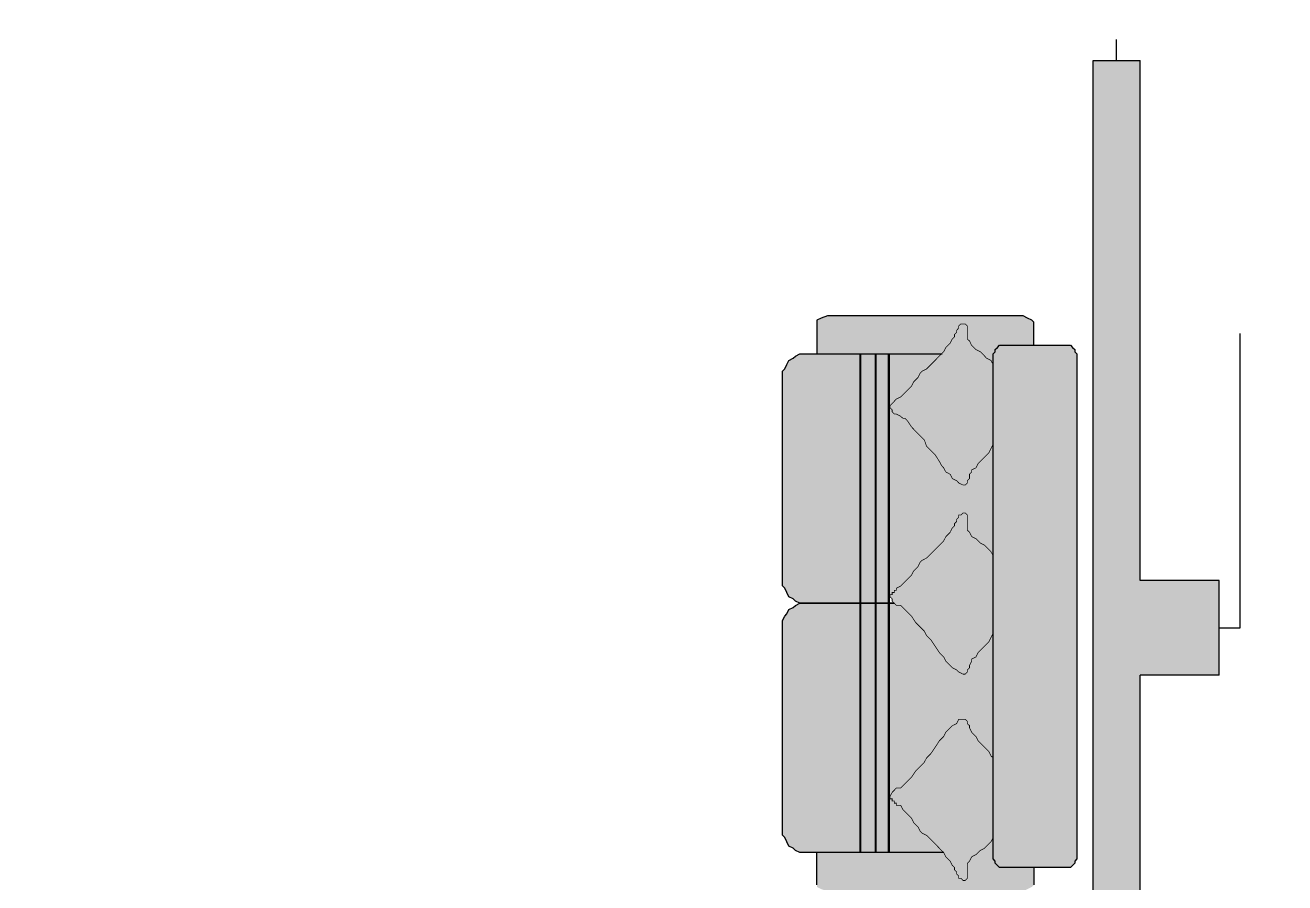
# Model space of a CAD drawing. Extents: x 22 to 562, y 18 to 1223.
# Drawn here: x 106.2 to 226.1, y 258 to 339.6 of the extents above; entities that cross this region are included whole.
import ezdxf

# ---------------------------------------------------------------- set-up
doc = ezdxf.new("R2010")
doc.units = 0
doc.header["$MEASUREMENT"] = 0
for name, color, linetype in [('DOORS', 42, 'CONTINUOUS'), ('FURNITURE', 44, 'CONTINUOUS'), ('LINE', 7, 'CONTINUOUS'), ('WALLS', 7, 'CONTINUOUS')]:
    doc.layers.add(name, color=color, linetype=linetype)

msp = doc.modelspace()

# ---------------------------------------------------------------- hatches: boundary and pattern name
at = {"layer": 'FURNITURE'}
h = msp.add_hatch(color=251, dxfattribs=at)
h.dxf.hatch_style = 1
h.paths.add_polyline_path([(193.42, 308.35), (193.62, 308.56), (193.83, 308.97), (194.24, 309.37), (194.44, 309.78), (194.65, 309.99), (194.65, 310.19), (194.85, 310.4), (194.85, 310.6), (195.05, 310.81), (195.05, 311.01), (195.26, 311.21), (195.46, 311.21), (195.67, 311.21), (195.87, 311.01), (195.87, 310.81), (195.87, 310.6), (195.87, 310.19), (195.87, 309.99), (195.87, 309.78), (196.08, 309.58), (196.28, 309.17), (196.69, 308.76), (197.1, 308.56), (197.51, 308.15), (197.71, 307.94), (198.12, 307.74), (198.33, 307.33), (198.33, 307.74), (198.33, 307.94), (198.33, 308.35), (198.53, 308.56), (198.53, 308.76), (198.74, 308.97), (198.94, 309.17), (199.14, 309.17), (202.21, 309.17), (202.21, 311.36), (202.01, 311.56), (201.6, 311.76), (201.19, 311.97), (200.37, 311.97), (183.4, 311.97), (182.58, 311.97), (181.97, 311.76), (181.56, 311.56), (181.56, 311.36), (181.56, 308.35)])
h.paths.add_polyline_path([(206.3, 307.74), (206.3, 307.94), (206.3, 308.35), (206.1, 308.56), (206.1, 308.76), (205.89, 308.97), (205.69, 309.17), (205.48, 309.17), (199.14, 309.17), (198.94, 309.17), (198.74, 308.97), (198.53, 308.76), (198.53, 308.56), (198.33, 308.35), (198.33, 307.94), (198.33, 307.74), (198.33, 260.91), (198.33, 260.71), (198.33, 260.3), (198.53, 260.09), (198.53, 259.89), (198.74, 259.68), (198.94, 259.48), (199.14, 259.48), (205.48, 259.48), (205.69, 259.48), (205.89, 259.68), (206.1, 259.89), (206.1, 260.09), (206.3, 260.3), (206.3, 260.71), (206.3, 260.91)])
h.paths.add_polyline_path([(200.37, 257.23), (201.19, 257.23), (201.6, 257.43), (202.01, 257.64), (202.21, 257.84), (202.21, 259.48), (199.14, 259.48), (198.94, 259.48), (198.74, 259.68), (198.53, 259.89), (198.53, 260.09), (198.33, 260.3), (198.33, 260.71), (198.33, 260.91), (198.33, 262.34), (198.12, 261.93), (197.71, 261.52), (197.51, 261.32), (197.1, 261.11), (196.69, 260.71), (196.28, 260.5), (196.08, 260.09), (195.87, 259.89), (195.87, 259.48), (195.87, 259.27), (195.87, 258.87), (195.87, 258.66), (195.87, 258.46), (195.67, 258.25), (195.46, 258.25), (195.26, 258.46), (195.05, 258.46), (195.05, 258.66), (194.85, 258.87), (194.85, 259.07), (194.65, 259.27), (194.65, 259.48), (194.44, 259.68), (194.24, 260.09), (193.83, 260.5), (193.62, 260.91), (181.56, 260.91), (181.56, 257.84), (181.56, 257.64), (181.97, 257.43), (182.58, 257.23), (183.4, 257.23)])
h = msp.add_hatch(color=52, dxfattribs=at)
h.dxf.hatch_style = 1
h.paths.add_polyline_path([(198.33, 307.33), (198.12, 307.74), (197.71, 307.94), (197.51, 308.15), (197.1, 308.56), (196.69, 308.76), (196.28, 309.17), (196.08, 309.58), (195.87, 309.78), (195.87, 309.99), (195.87, 310.19), (195.87, 310.6), (195.87, 310.81), (195.87, 311.01), (195.67, 311.21), (195.46, 311.21), (195.26, 311.21), (195.05, 311.01), (195.05, 310.81), (194.85, 310.6), (194.85, 310.4), (194.65, 310.19), (194.65, 309.99), (194.44, 309.78), (194.24, 309.37), (193.83, 308.97), (193.62, 308.56), (193.21, 308.15), (192.81, 307.74), (192.4, 307.33), (191.99, 306.92), (191.58, 306.72), (191.37, 306.51), (191.17, 306.1), (190.76, 305.69), (190.56, 305.28), (190.15, 304.88), (189.74, 304.47), (189.53, 304.26), (189.12, 304.06), (188.92, 303.85), (188.72, 303.65), (188.51, 303.44), (188.51, 303.24), (188.72, 303.04), (188.72, 302.83), (188.92, 302.63), (189.12, 302.63), (189.53, 302.42), (189.74, 302.22), (189.94, 302.22), (190.15, 302.01), (190.56, 301.4), (190.96, 300.99), (191.37, 300.58), (191.78, 300.17), (191.99, 299.56), (192.4, 299.15), (192.81, 298.74), (193.21, 298.13), (193.42, 297.72), (193.62, 297.51), (193.83, 297.11), (194.24, 296.9), (194.44, 296.49), (194.85, 296.29), (195.05, 296.08), (195.46, 295.88), (195.67, 295.88), (195.87, 296.08), (195.87, 296.29), (196.08, 296.49), (196.08, 296.9), (196.28, 297.11), (196.28, 297.31), (196.69, 297.51), (196.9, 297.92), (197.3, 298.33), (197.51, 298.54), (197.92, 298.95), (198.12, 299.35), (198.33, 299.76)])
h.paths.add_polyline_path([(198.33, 289.13), (198.12, 289.54), (197.71, 289.95), (197.51, 290.15), (197.1, 290.36), (196.69, 290.77), (196.28, 290.97), (196.08, 291.38), (195.87, 291.58), (195.87, 291.99), (195.87, 292.2), (195.87, 292.61), (195.87, 292.81), (195.87, 293.02), (195.67, 293.22), (195.46, 293.22), (195.26, 293.02), (195.05, 293.02), (195.05, 292.81), (194.85, 292.61), (194.85, 292.4), (194.65, 292.2), (194.65, 291.99), (194.44, 291.79), (194.24, 291.38), (193.83, 290.97), (193.62, 290.56), (193.21, 290.15), (192.81, 289.74), (192.4, 289.33), (191.99, 288.93), (191.58, 288.72), (191.37, 288.52), (191.17, 288.11), (190.76, 287.7), (190.56, 287.29), (190.15, 286.88), (189.74, 286.47), (189.53, 286.27), (189.12, 286.06), (189.12, 285.86), (188.92, 285.86), (188.92, 285.65), (188.72, 285.65), (188.72, 285.45), (188.51, 285.45), (188.51, 285.24), (188.72, 285.04), (188.72, 284.84), (188.92, 284.63), (189.12, 284.43), (189.53, 284.43), (189.74, 284.22), (189.94, 284.02), (190.15, 283.81), (190.56, 283.4), (190.96, 282.79), (191.37, 282.38), (191.78, 281.97), (191.99, 281.56), (192.4, 281.15), (192.81, 280.54), (193.21, 279.93), (193.42, 279.72), (193.62, 279.52), (193.83, 279.11), (194.24, 278.7), (194.44, 278.5), (194.85, 278.29), (195.05, 278.09), (195.46, 277.88), (195.67, 277.88), (195.87, 278.09), (195.87, 278.29), (196.08, 278.5), (196.08, 278.7), (196.28, 279.11), (196.28, 279.31), (196.69, 279.52), (196.9, 279.93), (197.3, 280.34), (197.51, 280.54), (197.92, 280.95), (198.12, 281.36), (198.33, 281.77)])
h.paths.add_polyline_path([(198.33, 269.91), (198.12, 270.11), (197.92, 270.52), (197.51, 270.93), (197.3, 271.13), (196.9, 271.54), (196.69, 271.95), (196.28, 272.36), (196.08, 272.77), (196.08, 272.98), (195.87, 273.18), (195.87, 273.38), (195.67, 273.59), (195.46, 273.59), (195.05, 273.59), (194.85, 273.18), (194.44, 272.98), (194.24, 272.77), (193.83, 272.36), (193.62, 271.95), (193.42, 271.75), (193.21, 271.54), (192.81, 270.93), (192.4, 270.32), (191.99, 269.91), (191.78, 269.5), (191.37, 269.09), (190.96, 268.68), (190.56, 268.07), (190.15, 267.66), (189.94, 267.45), (189.74, 267.25), (189.53, 267.05), (189.12, 267.05), (188.92, 266.84), (188.72, 266.64), (188.51, 266.23), (188.51, 266.02), (188.72, 266.02), (188.72, 265.82), (188.92, 265.82), (188.92, 265.61), (189.12, 265.61), (189.12, 265.41), (189.53, 265.41), (189.74, 265), (190.15, 264.59), (190.56, 264.18), (190.76, 263.77), (191.17, 263.36), (191.37, 262.96), (191.58, 262.75), (191.99, 262.55), (192.4, 262.14), (192.81, 261.73), (193.21, 261.32), (193.62, 260.91), (193.83, 260.5), (194.24, 260.09), (194.44, 259.68), (194.65, 259.48), (194.65, 259.27), (194.85, 259.07), (194.85, 258.87), (195.05, 258.66), (195.05, 258.46), (195.26, 258.46), (195.46, 258.25), (195.67, 258.25), (195.87, 258.46), (195.87, 258.66), (195.87, 258.87), (195.87, 259.27), (195.87, 259.48), (195.87, 259.89), (196.08, 260.09), (196.28, 260.5), (196.69, 260.71), (197.1, 261.11), (197.51, 261.32), (197.71, 261.52), (198.12, 261.93), (198.33, 262.34)])
h = msp.add_hatch(color=251, dxfattribs=at)
h.dxf.hatch_style = 1
h.paths.add_polyline_path([(185.68, 308.35), (180.33, 308.35), (179.92, 308.35), (179.51, 308.15), (179.31, 307.94), (178.9, 307.74), (178.7, 307.33), (178.49, 306.92), (178.29, 306.72), (178.29, 306.1), (178.29, 286.88), (178.29, 286.27), (178.49, 286.06), (178.7, 285.65), (178.9, 285.24), (179.31, 285.04), (179.51, 284.84), (179.92, 284.63), (180.33, 284.63), (185.68, 284.63)])
h.paths.add_polyline_path([(187.12, 308.35), (185.75, 308.35), (185.75, 284.63), (187.12, 284.63)])
h.paths.add_polyline_path([(188.38, 308.35), (187.19, 308.35), (187.19, 284.63), (188.38, 284.63)])
h.paths.add_polyline_path([(194.44, 296.49), (194.24, 296.9), (193.83, 297.11), (193.62, 297.51), (193.42, 297.72), (193.21, 298.13), (192.81, 298.74), (192.4, 299.15), (191.99, 299.56), (191.78, 300.17), (191.37, 300.58), (190.96, 300.99), (190.56, 301.4), (190.15, 302.01), (189.94, 302.22), (189.74, 302.22), (189.53, 302.42), (189.12, 302.63), (188.92, 302.63), (188.72, 302.83), (188.72, 303.04), (188.51, 303.24), (188.51, 303.44), (188.72, 303.65), (188.92, 303.85), (189.12, 304.06), (189.53, 304.26), (189.74, 304.47), (190.15, 304.88), (190.56, 305.28), (190.76, 305.69), (191.17, 306.1), (191.37, 306.51), (191.58, 306.72), (191.99, 306.92), (192.4, 307.33), (192.81, 307.74), (193.21, 308.15), (193.42, 308.35), (188.45, 308.35), (188.45, 285.45), (188.72, 285.45), (188.72, 285.65), (188.92, 285.65), (188.92, 285.86), (189.12, 285.86), (189.12, 286.06), (189.53, 286.27), (189.74, 286.47), (190.15, 286.88), (190.56, 287.29), (190.76, 287.7), (191.17, 288.11), (191.37, 288.52), (191.58, 288.72), (191.99, 288.93), (192.4, 289.33), (192.81, 289.74), (193.21, 290.15), (193.62, 290.56), (193.83, 290.97), (194.24, 291.38), (194.44, 291.79), (194.65, 291.99), (194.65, 292.2), (194.85, 292.4), (194.85, 292.61), (195.05, 292.81), (195.05, 293.02), (195.26, 293.02), (195.46, 293.22), (195.67, 293.22), (195.87, 293.02), (195.87, 292.81), (195.87, 292.61), (195.87, 292.2), (195.87, 291.99), (195.87, 291.58), (196.08, 291.38), (196.28, 290.97), (196.69, 290.77), (197.1, 290.36), (197.51, 290.15), (197.71, 289.95), (198.12, 289.54), (198.33, 289.13), (198.33, 299.76), (198.12, 299.35), (197.92, 298.95), (197.51, 298.54), (197.3, 298.33), (196.9, 297.92), (196.69, 297.51), (196.28, 297.31), (196.28, 297.11), (196.08, 296.9), (196.08, 296.49), (195.87, 296.29), (195.87, 296.08), (195.67, 295.88), (195.46, 295.88), (195.05, 296.08), (194.85, 296.29)])
h.paths.add_polyline_path([(198.33, 281.77), (198.12, 281.36), (197.92, 280.95), (197.51, 280.54), (197.3, 280.34), (196.9, 279.93), (196.69, 279.52), (196.28, 279.31), (196.28, 279.11), (196.08, 278.7), (196.08, 278.5), (195.87, 278.29), (195.87, 278.09), (195.67, 277.88), (195.46, 277.88), (195.05, 278.09), (194.85, 278.29), (194.44, 278.5), (194.24, 278.7), (193.83, 279.11), (193.62, 279.52), (193.42, 279.72), (193.21, 279.93), (192.81, 280.54), (192.4, 281.15), (191.99, 281.56), (191.78, 281.97), (191.37, 282.38), (190.96, 282.79), (190.56, 283.4), (190.15, 283.81), (189.94, 284.02), (189.74, 284.22), (189.53, 284.43), (189.12, 284.43), (188.92, 284.63), (188.45, 284.63), (188.45, 266.02), (188.51, 266.02), (188.51, 266.23), (188.72, 266.64), (188.92, 266.84), (189.12, 267.05), (189.53, 267.05), (189.74, 267.25), (189.94, 267.45), (190.15, 267.66), (190.56, 268.07), (190.96, 268.68), (191.37, 269.09), (191.78, 269.5), (191.99, 269.91), (192.4, 270.32), (192.81, 270.93), (193.21, 271.54), (193.42, 271.75), (193.62, 271.95), (193.83, 272.36), (194.24, 272.77), (194.44, 272.98), (194.85, 273.18), (195.05, 273.59), (195.46, 273.59), (195.67, 273.59), (195.87, 273.38), (195.87, 273.18), (196.08, 272.98), (196.08, 272.77), (196.28, 272.36), (196.69, 271.95), (196.9, 271.54), (197.3, 271.13), (197.51, 270.93), (197.92, 270.52), (198.12, 270.11), (198.33, 269.91)])
h.paths.add_polyline_path([(192.81, 261.73), (192.4, 262.14), (191.99, 262.55), (191.58, 262.75), (191.37, 262.96), (191.17, 263.36), (190.76, 263.77), (190.56, 264.18), (190.15, 264.59), (189.74, 265), (189.53, 265.41), (189.12, 265.41), (189.12, 265.61), (188.92, 265.61), (188.92, 265.82), (188.72, 265.82), (188.72, 266.02), (188.45, 266.02), (188.45, 260.91), (193.62, 260.91), (193.21, 261.32)])
h.paths.add_polyline_path([(188.38, 284.63), (187.19, 284.63), (187.19, 260.91), (188.38, 260.91)])
h.paths.add_polyline_path([(187.12, 284.63), (185.75, 284.63), (185.75, 260.91), (187.12, 260.91)])
h = msp.add_hatch(color=251, dxfattribs=at)
h.dxf.hatch_style = 1
h.paths.add_polyline_path([(185.68, 284.63), (180.33, 284.63), (179.92, 284.63), (179.51, 284.43), (179.31, 284.22), (178.9, 284.02), (178.7, 283.61), (178.49, 283.4), (178.29, 283), (178.29, 282.38), (178.29, 263.16), (178.29, 262.55), (178.49, 262.34), (178.7, 261.93), (178.9, 261.52), (179.31, 261.32), (179.51, 261.11), (179.92, 260.91), (180.33, 260.91), (185.68, 260.91)])
at = {"layer": 'LINE'}
h = msp.add_hatch(color=46, dxfattribs=at)
h.paths.add_polyline_path([(212.33, 391.78), (107.33, 391.78), (107.33, 382.78), (207.83, 382.78), (207.83, 378.28), (212.33, 378.28)])
h.paths.add_polyline_path([(516.83, 1129.78), (446.33, 1129.78), (446.33, 1120.78), (507.83, 1120.78), (507.83, 976.78), (419.33, 976.78), (419.33, 918.28), (423.83, 918.28), (423.83, 967.78), (507.83, 967.78), (507.83, 963.28), (516.83, 963.28)])
h.paths.add_polyline_path([(387.83, 1129.78), (383.33, 1129.78), (383.33, 1173.28), (374.33, 1173.28), (374.33, 1125.28), (330.83, 1125.28), (330.83, 1120.78), (387.83, 1120.78)])
h.paths.add_polyline_path([(137.33, 1129.78), (66.83, 1129.78), (66.83, 963.28), (75.83, 963.28), (75.83, 967.78), (159.83, 967.78), (159.83, 918.28), (164.33, 918.28), (164.33, 976.78), (75.83, 976.78), (75.83, 1120.78), (137.33, 1120.78)])
h.paths.add_polyline_path([(209.33, 1173.28), (200.33, 1173.28), (200.33, 1129.78), (195.83, 1129.78), (195.83, 1120.78), (252.83, 1120.78), (252.83, 1125.28), (209.33, 1125.28)])
h.paths.add_polyline_path([(516.83, 927.28), (507.83, 927.28), (507.83, 883.78), (423.83, 883.78), (423.83, 888.28), (419.33, 888.28), (419.33, 883.78), (414.83, 883.78), (414.83, 874.78), (507.83, 874.78), (507.83, 820.78), (516.83, 820.78)])
h.paths.add_polyline_path([(372.83, 883.78), (357.83, 883.78), (357.83, 976.78), (353.33, 976.78), (353.33, 883.78), (342.83, 883.78), (342.83, 874.78), (353.33, 874.78), (353.33, 741.28), (357.83, 741.28), (357.83, 874.78), (372.83, 874.78)], flags=16)
h.paths.add_polyline_path([(516.83, 748.78), (507.83, 748.78), (507.83, 694.78), (357.83, 694.78), (357.83, 699.28), (353.33, 699.28), (353.33, 685.78), (507.83, 685.78), (507.83, 649.78), (516.83, 649.78)])
h.paths.add_polyline_path([(516.83, 577.78), (507.83, 577.78), (507.83, 541.78), (363.83, 541.78), (363.83, 532.78), (371.33, 532.78), (371.33, 504.28), (375.83, 504.28), (375.83, 532.78), (507.83, 532.78), (507.83, 509.53), (516.83, 509.53)])
h.paths.add_polyline_path([(516.83, 461.53), (507.83, 461.53), (507.83, 438.28), (375.83, 438.28), (375.83, 462.28), (371.33, 462.28), (371.33, 433.78), (507.83, 433.78), (507.83, 424.78), (516.83, 424.78)])
h.paths.add_polyline_path([(516.83, 400.78), (507.83, 400.78), (507.83, 391.78), (503.33, 391.78), (503.33, 382.78), (507.83, 382.78), (507.83, 226.78), (477.83, 226.78), (477.83, 217.78), (516.83, 217.78)])
h.paths.add_polyline_path([(476.33, 391.78), (371.33, 391.78), (371.33, 378.28), (375.83, 378.28), (375.83, 382.78), (476.33, 382.78)])
h.paths.add_polyline_path([(405.83, 226.78), (375.83, 226.78), (375.83, 336.28), (371.33, 336.28), (371.33, 286.78), (363.83, 286.78), (363.83, 277.78), (371.33, 277.78), (371.33, 217.78), (405.83, 217.78)])
h.paths.add_polyline_path([(212.33, 277.78), (219.83, 277.78), (219.83, 286.78), (212.33, 286.78), (212.33, 336.28), (207.83, 336.28), (207.83, 226.78), (177.83, 226.78), (177.83, 217.78), (212.33, 217.78)])
h.paths.add_polyline_path([(206.33, 97.78, 1), (194.33, 97.78, 1)])
h.paths.add_polyline_path([(242.33, 169.78, 1), (230.33, 169.78, 1)])
h.paths.add_polyline_path([(341.33, 169.78, 1), (353.33, 169.78, 1)])
h.paths.add_polyline_path([(30.83, 226.78), (21.83, 226.78), (21.83, 85.78), (30.83, 85.78)])
h.paths.add_polyline_path([(80.33, 391.78), (75.83, 391.78), (75.83, 400.78), (66.83, 400.78), (66.83, 217.78), (105.83, 217.78), (105.83, 226.78), (75.83, 226.78), (75.83, 382.78), (80.33, 382.78)])
h.paths.add_polyline_path([(75.83, 461.53), (66.83, 461.53), (66.83, 424.78), (75.83, 424.78), (75.83, 433.78), (212.33, 433.78), (212.33, 462.28), (207.83, 462.28), (207.83, 438.28), (75.83, 438.28)])
h.paths.add_polyline_path([(219.83, 541.78), (75.83, 541.78), (75.83, 577.78), (66.83, 577.78), (66.83, 509.53), (75.83, 509.53), (75.83, 532.78), (207.83, 532.78), (207.83, 504.28), (212.33, 504.28), (212.33, 532.78), (219.83, 532.78)])
h.paths.add_polyline_path([(230.33, 699.28), (225.83, 699.28), (225.83, 694.78), (75.83, 694.78), (75.83, 748.78), (66.83, 748.78), (66.83, 649.78), (75.83, 649.78), (75.83, 685.78), (230.33, 685.78)])
h.paths.add_polyline_path([(240.83, 883.78), (230.33, 883.78), (230.33, 976.78), (225.83, 976.78), (225.83, 883.78), (210.83, 883.78), (210.83, 874.78), (225.83, 874.78), (225.83, 741.28), (230.33, 741.28), (230.33, 874.78), (240.83, 874.78)], flags=16)
h.paths.add_polyline_path([(168.83, 883.78), (164.33, 883.78), (164.33, 888.28), (159.83, 888.28), (159.83, 883.78), (75.83, 883.78), (75.83, 927.28), (66.83, 927.28), (66.83, 820.78), (75.83, 820.78), (75.83, 874.78), (168.83, 874.78)])
h.paths.add_polyline_path([(300.83, 883.78), (296.33, 883.78), (296.33, 1120.78), (300.83, 1120.78), (300.83, 1125.28), (296.33, 1125.28), (296.33, 1132.78), (296.33, 1213.78), (374.33, 1213.78), (374.33, 1209.28), (383.33, 1209.28), (383.33, 1222.78), (200.33, 1222.78), (200.33, 1213.78), (287.33, 1213.78), (287.33, 1125.28), (282.83, 1125.28), (282.83, 1120.78), (287.33, 1120.78), (287.33, 883.78), (282.83, 883.78), (282.83, 874.78), (287.33, 874.78), (287.33, 541.78), (279.83, 541.79), (279.83, 541.79), (279.83, 532.79), (287.33, 532.78), (287.33, 286.78), (279.83, 286.78), (279.83, 277.78), (287.33, 277.78), (287.33, 247.78), (296.33, 247.78), (296.33, 277.78), (303.83, 277.78), (303.83, 286.78), (296.33, 286.78), (296.33, 532.78), (303.83, 532.79), (303.83, 541.79), (296.33, 541.78), (296.33, 874.78), (300.83, 874.78)])

# ---------------------------------------------------------------- linework, layer by layer
at = {"layer": 'DOORS'}
msp.add_line((221.83, 282.28), (221.83, 310.28), dxfattribs=at)
at = {"layer": 'FURNITURE', "color": 7}
for p, q in [((181.97, 311.76), (181.56, 311.56)), ((182.58, 311.97), (181.97, 311.76)), ((183.4, 311.97), (182.58, 311.97)), ((200.37, 311.97), (183.4, 311.97)), ((201.19, 311.97), (200.37, 311.97)), ((201.6, 311.76), (201.19, 311.97)), ((202.01, 311.56), (201.6, 311.76)), ((181.56, 311.56), (181.56, 311.36)), ((181.56, 311.36), (181.56, 308.35)), ((202.21, 311.36), (202.01, 311.56)), ((202.21, 309.17), (202.21, 311.36)), ((179.31, 307.94), (179.51, 308.15)), ((179.51, 308.15), (179.92, 308.35)), ((179.92, 308.35), (180.33, 308.35)), ((180.33, 308.35), (193.48, 308.35)), ((185.68, 260.91), (185.68, 308.35)), ((185.75, 260.91), (185.75, 308.35)), ((187.12, 260.91), (187.12, 308.35)), ((187.19, 260.91), (187.19, 308.35)), ((188.38, 260.91), (188.38, 308.35)), ((188.45, 260.91), (188.45, 308.35)), ((198.33, 308.35), (198.53, 308.56)), ((198.33, 307.94), (198.33, 308.35)), ((198.53, 308.76), (198.74, 308.97)), ((198.53, 308.56), (198.53, 308.76)), ((198.74, 308.97), (198.94, 309.17)), ((198.74, 308.97), (198.74, 308.97)), ((198.94, 309.17), (199.14, 309.17)), ((199.14, 309.17), (205.48, 309.17)), ((205.48, 309.17), (205.69, 309.17)), ((205.69, 309.17), (205.89, 308.97)), ((205.89, 308.97), (205.89, 308.97)), ((205.89, 308.97), (206.1, 308.76)), ((206.1, 308.76), (206.1, 308.56)), ((206.1, 308.56), (206.3, 308.35)), ((206.3, 308.35), (206.3, 307.94)), ((178.29, 306.72), (178.49, 306.92)), ((178.49, 306.92), (178.7, 307.33)), ((178.7, 307.33), (178.9, 307.74)), ((178.9, 307.74), (179.31, 307.94)), ((198.33, 307.74), (198.33, 307.94)), ((198.33, 260.91), (198.33, 307.74)), ((206.3, 307.94), (206.3, 307.74)), ((206.3, 307.74), (206.3, 260.91)), ((178.29, 306.1), (178.29, 306.72)), ((178.29, 286.88), (178.29, 306.1)), ((178.29, 286.27), (178.29, 286.88)), ((178.49, 286.06), (178.29, 286.27)), ((178.7, 285.65), (178.49, 286.06)), ((178.9, 285.24), (178.7, 285.65)), ((179.31, 285.04), (178.9, 285.24)), ((178.9, 284.02), (179.31, 284.22)), ((179.51, 284.84), (179.31, 285.04)), ((179.31, 284.22), (179.51, 284.43)), ((179.92, 284.63), (179.51, 284.84)), ((179.51, 284.43), (179.92, 284.63)), ((180.33, 284.63), (179.92, 284.63)), ((179.92, 284.63), (180.33, 284.63)), ((188.92, 284.63), (180.33, 284.63)), ((180.33, 284.63), (188.92, 284.63)), ((178.29, 283), (178.49, 283.4)), ((178.29, 282.38), (178.29, 283)), ((178.49, 283.4), (178.7, 283.61)), ((178.7, 283.61), (178.9, 284.02)), ((178.29, 263.16), (178.29, 282.38)), ((178.29, 262.55), (178.29, 263.16)), ((178.49, 262.34), (178.29, 262.55)), ((178.7, 261.93), (178.49, 262.34)), ((178.9, 261.52), (178.7, 261.93)), ((179.31, 261.32), (178.9, 261.52)), ((179.51, 261.11), (179.31, 261.32)), ((179.92, 260.91), (179.51, 261.11)), ((180.33, 260.91), (179.92, 260.91)), ((193.62, 260.91), (180.33, 260.91)), ((181.56, 257.84), (181.56, 260.91)), ((198.33, 260.71), (198.33, 260.91)), ((198.33, 260.3), (198.33, 260.71)), ((198.53, 260.09), (198.33, 260.3)), ((206.3, 260.3), (206.1, 260.09)), ((206.3, 260.91), (206.3, 260.71)), ((206.3, 260.71), (206.3, 260.3)), ((198.53, 259.89), (198.53, 260.09)), ((198.74, 259.68), (198.53, 259.89)), ((198.94, 259.48), (198.74, 259.68)), ((198.74, 259.68), (198.74, 259.68)), ((199.14, 259.48), (198.94, 259.48)), ((205.48, 259.48), (199.14, 259.48)), ((202.21, 259.48), (202.21, 257.84)), ((205.69, 259.48), (205.48, 259.48)), ((205.89, 259.68), (205.69, 259.48)), ((206.1, 259.89), (205.89, 259.68)), ((205.89, 259.68), (205.89, 259.68)), ((206.1, 260.09), (206.1, 259.89))]:
    msp.add_line(p, q, dxfattribs=at)
at = {"layer": 'FURNITURE', "color": 7, "const_width": 0.0697}
for points in [[(189.12, 304.06), (189.53, 304.26), (189.74, 304.47), (190.15, 304.88), (190.56, 305.28), (190.76, 305.69), (191.17, 306.1), (191.37, 306.51), (191.58, 306.72), (191.99, 306.92), (192.4, 307.33), (192.81, 307.74), (193.21, 308.15), (193.62, 308.56), (193.83, 308.97), (194.24, 309.37), (194.44, 309.78), (194.65, 309.99), (194.65, 310.19), (194.85, 310.4), (194.85, 310.6), (195.05, 310.81), (195.05, 311.01), (195.26, 311.21), (195.46, 311.21), (195.67, 311.21), (195.87, 311.01), (195.87, 310.81), (195.87, 310.6), (195.87, 310.19), (195.87, 309.99), (195.87, 309.78), (196.08, 309.58), (196.28, 309.17), (196.69, 308.76), (197.1, 308.56), (197.51, 308.15), (197.71, 307.94), (198.12, 307.74), (198.33, 307.33), (198.33, 306.72), (198.33, 300.17), (198.33, 299.76), (198.12, 299.35), (197.92, 298.95), (197.51, 298.54), (197.3, 298.33), (196.9, 297.92), (196.69, 297.51), (196.28, 297.31), (196.28, 297.11), (196.08, 296.9), (196.08, 296.49), (195.87, 296.29), (195.87, 296.08), (195.67, 295.88), (195.67, 295.88), (195.46, 295.88), (195.05, 296.08), (194.85, 296.29), (194.44, 296.49), (194.24, 296.9), (193.83, 297.11), (193.62, 297.51), (193.42, 297.72), (193.21, 298.13), (192.81, 298.74), (192.4, 299.15), (191.99, 299.56), (191.78, 300.17), (191.37, 300.58), (190.96, 300.99), (190.56, 301.4), (190.15, 302.01), (189.94, 302.22), (189.74, 302.22), (189.53, 302.42), (189.12, 302.63), (188.92, 302.63), (188.72, 302.83), (188.72, 303.04), (188.51, 303.24), (188.51, 303.24), (188.51, 303.44), (188.72, 303.65), (188.72, 303.65), (188.92, 303.85), (188.92, 303.85), (189.12, 304.06), (189.12, 304.06)], [(189.12, 286.06), (189.53, 286.27), (189.74, 286.47), (190.15, 286.88), (190.56, 287.29), (190.76, 287.7), (191.17, 288.11), (191.37, 288.52), (191.58, 288.72), (191.99, 288.93), (192.4, 289.33), (192.81, 289.74), (193.21, 290.15), (193.62, 290.56), (193.83, 290.97), (194.24, 291.38), (194.44, 291.79), (194.65, 291.99), (194.65, 292.2), (194.85, 292.4), (194.85, 292.61), (195.05, 292.81), (195.05, 293.02), (195.26, 293.02), (195.46, 293.22), (195.67, 293.22), (195.87, 293.02), (195.87, 292.81), (195.87, 292.61), (195.87, 292.2), (195.87, 291.99), (195.87, 291.58), (196.08, 291.38), (196.28, 290.97), (196.69, 290.77), (197.1, 290.36), (197.51, 290.15), (197.71, 289.95), (198.12, 289.54), (198.33, 289.13), (198.33, 288.72), (198.33, 281.97), (198.33, 281.77), (198.12, 281.36), (197.92, 280.95), (197.51, 280.54), (197.3, 280.34), (196.9, 279.93), (196.69, 279.52), (196.28, 279.31), (196.28, 279.11), (196.08, 278.7), (196.08, 278.5), (195.87, 278.29), (195.87, 278.09), (195.67, 277.88), (195.67, 277.88), (195.46, 277.88), (195.05, 278.09), (194.85, 278.29), (194.44, 278.5), (194.24, 278.7), (193.83, 279.11), (193.62, 279.52), (193.42, 279.72), (193.21, 279.93), (192.81, 280.54), (192.4, 281.15), (191.99, 281.56), (191.78, 281.97), (191.37, 282.38), (190.96, 282.79), (190.56, 283.4), (190.15, 283.81), (189.94, 284.02), (189.74, 284.22), (189.53, 284.43), (189.12, 284.43), (188.92, 284.63), (188.72, 284.84), (188.72, 285.04), (188.51, 285.24), (188.51, 285.24), (188.51, 285.45), (188.72, 285.45), (188.72, 285.65), (188.92, 285.65), (188.92, 285.86), (189.12, 285.86), (189.12, 286.06)], [(189.12, 265.41), (189.53, 265.41), (189.74, 265), (190.15, 264.59), (190.56, 264.18), (190.76, 263.77), (191.17, 263.36), (191.37, 262.96), (191.58, 262.75), (191.99, 262.55), (192.4, 262.14), (192.81, 261.73), (193.21, 261.32), (193.62, 260.91), (193.83, 260.5), (194.24, 260.09), (194.44, 259.68), (194.65, 259.48), (194.65, 259.27), (194.85, 259.07), (194.85, 258.87), (195.05, 258.66), (195.05, 258.46), (195.26, 258.46), (195.46, 258.25), (195.67, 258.25), (195.87, 258.46), (195.87, 258.66), (195.87, 258.87), (195.87, 259.27), (195.87, 259.48), (195.87, 259.89), (196.08, 260.09), (196.28, 260.5), (196.69, 260.71), (197.1, 261.11), (197.51, 261.32), (197.71, 261.52), (198.12, 261.93), (198.33, 262.34), (198.33, 262.75), (198.33, 269.5), (198.33, 269.91), (198.12, 270.11), (197.92, 270.52), (197.51, 270.93), (197.3, 271.13), (196.9, 271.54), (196.69, 271.95), (196.28, 272.36), (196.28, 272.36), (196.08, 272.77), (196.08, 272.98), (195.87, 273.18), (195.87, 273.38), (195.67, 273.59), (195.67, 273.59), (195.46, 273.59), (195.05, 273.59), (194.85, 273.18), (194.44, 272.98), (194.24, 272.77), (193.83, 272.36), (193.62, 271.95), (193.42, 271.75), (193.21, 271.54), (192.81, 270.93), (192.4, 270.32), (191.99, 269.91), (191.78, 269.5), (191.37, 269.09), (190.96, 268.68), (190.56, 268.07), (190.15, 267.66), (189.94, 267.45), (189.74, 267.25), (189.53, 267.05), (189.12, 267.05), (188.92, 266.84), (188.72, 266.64), (188.72, 266.64), (188.51, 266.23), (188.51, 266.23), (188.51, 266.02), (188.72, 266.02), (188.72, 265.82), (188.92, 265.82), (188.92, 265.61), (189.12, 265.61), (189.12, 265.41)]]:
    msp.add_lwpolyline(points, dxfattribs=at)
at = {"layer": 'LINE'}
for p, q in [((210.08, 336.28), (210.08, 338.28)), ((219.83, 277.78), (219.83, 286.78)), ((219.83, 282.28), (221.83, 282.28))]:
    msp.add_line(p, q, dxfattribs=at)
at = {"layer": 'WALLS'}
for p, q in [((207.83, 226.78), (207.83, 336.28)), ((207.83, 336.28), (212.33, 336.28)), ((212.33, 286.78), (212.33, 336.28)), ((219.83, 286.78), (212.33, 286.78)), ((219.83, 277.78), (212.33, 277.78)), ((212.33, 217.78), (212.33, 277.78))]:
    msp.add_line(p, q, dxfattribs=at)

doc.saveas('drawing.dxf')
